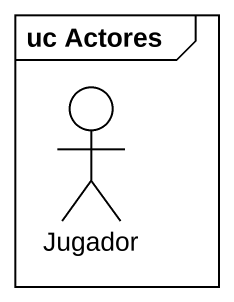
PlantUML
@startuml
mainframe uc Actores
actor Jugador
@enduml
